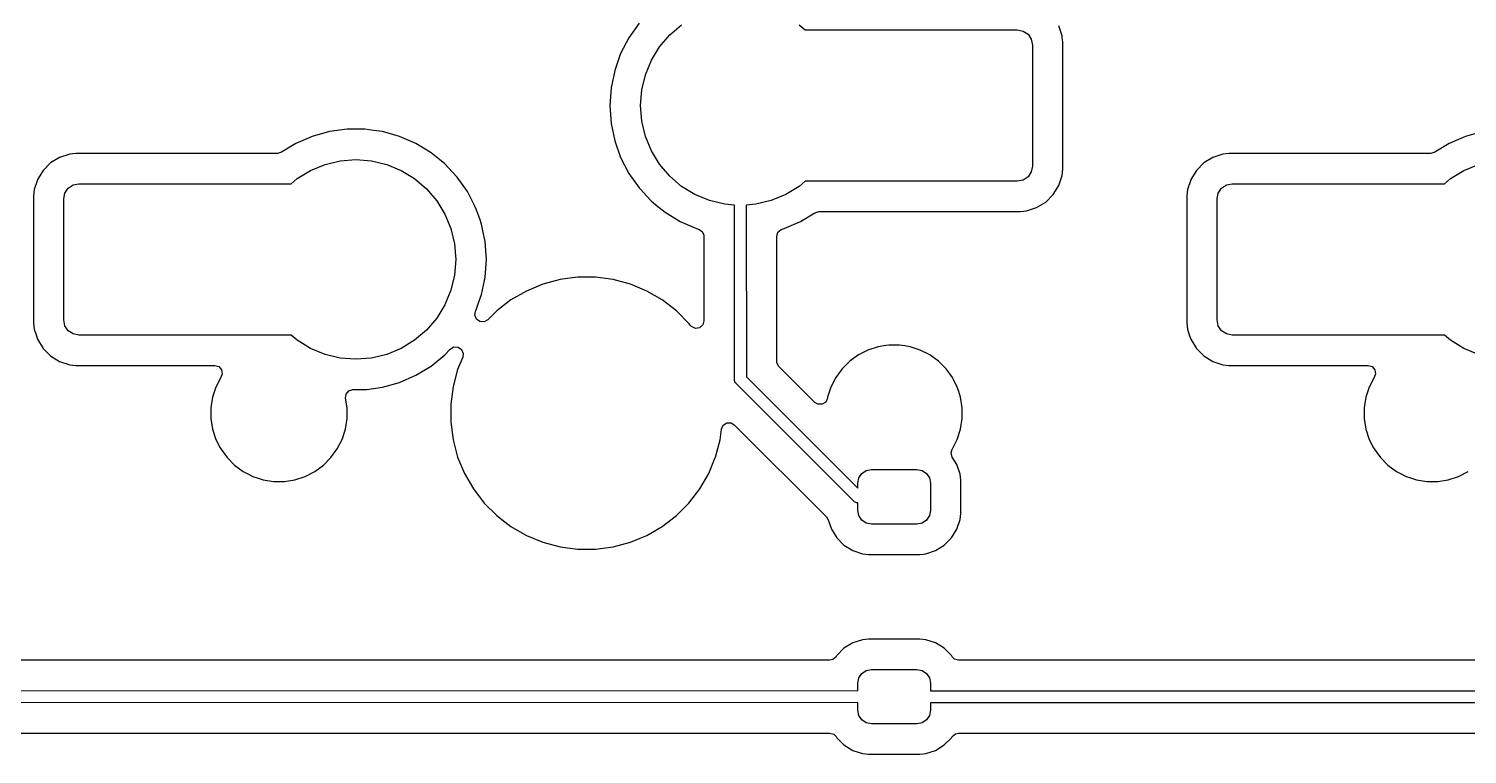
# Model space of a CAD drawing. Header units: millimetres. Extents: x 46 to 4458, y 59 to 1499.
# Drawn here: x 1936.93 to 1960.69, y 861.31 to 873.28 of the extents above; entities that cross this region are included whole.
import ezdxf

# ---------------------------------------------------------------- set-up
doc = ezdxf.new("R2010")
doc.units = ezdxf.units.MM
doc.layers.add('BLACK', color=7, linetype='Continuous')

msp = doc.modelspace()

# ---------------------------------------------------------------- linework, layer by layer
at = {"layer": 'BLACK', "linetype": 'Continuous'}
for p, q in [((1947.01355, 873.37721), (1946.8439, 873.13687)), ((1947.35074, 872.98673), (1947.51889, 873.18361)), ((1947.51889, 873.18361), (1947.71577, 873.35177)), ((1949.65547, 873.35177), (1949.75484, 873.26689)), ((1949.75484, 873.26689), (1951.31062, 873.26689)), ((1951.31062, 873.26689), (1953.26062, 873.26689)), ((1953.26062, 873.26689), (1953.35629, 873.24786)), ((1953.35629, 873.24786), (1953.4374, 873.19366)), ((1953.4374, 873.19366), (1953.49159, 873.11256)), ((1954.00062, 873.16969), (1953.94543, 873.33622)), ((1946.8439, 873.13687), (1946.70855, 872.87565)), ((1946.8439, 873.13687), (1946.8439, 873.13687)), ((1947.21546, 872.76597), (1947.35074, 872.98673)), ((1953.49159, 873.11256), (1953.51062, 873.01689)), ((1953.51062, 873.01689), (1953.51062, 871.01689)), ((1954.00062, 873.16968), (1954.00062, 873.16969)), ((1954.00397, 873.13687), (1954.00062, 873.16968)), ((1954.01112, 873.0669), (1954.00397, 873.13687)), ((1954.01112, 870.96688), (1954.01112, 873.0669)), ((1946.70855, 872.87565), (1946.61003, 872.59845)), ((1947.11638, 872.52677), (1947.21546, 872.76597)), ((1946.61002, 872.59843), (1946.55017, 872.3104)), ((1946.61003, 872.59845), (1946.61002, 872.59843)), ((1947.05593, 872.275), (1947.11638, 872.52677)), ((1946.55017, 872.3104), (1946.53009, 872.01689)), ((1946.55017, 872.3104), (1946.55017, 872.3104)), ((1947.03562, 872.01689), (1947.05593, 872.275)), ((1946.53009, 872.01689), (1946.55017, 871.72338)), ((1947.05593, 871.75877), (1947.03562, 872.01689)), ((1947.11638, 871.50701), (1947.05593, 871.75877)), ((1941.89706, 871.58733), (1941.61377, 871.50795)), ((1942.18852, 871.62739), (1941.89706, 871.58733)), ((1941.89706, 871.58733), (1941.89706, 871.58733)), ((1942.48272, 871.62739), (1942.18852, 871.62739)), ((1942.18852, 871.62739), (1942.18852, 871.62739)), ((1942.62845, 871.60736), (1942.48272, 871.62739)), ((1942.48272, 871.62739), (1942.48272, 871.62739)), ((1942.77417, 871.58733), (1942.62845, 871.60736)), ((1942.77418, 871.58733), (1942.77417, 871.58733)), ((1943.05746, 871.50795), (1942.77418, 871.58733)), ((1942.77418, 871.58733), (1942.77418, 871.58733)), ((1946.55017, 871.72338), (1946.55017, 871.72337)), ((1946.55017, 871.72337), (1946.61002, 871.43534)), ((1960.94706, 871.58733), (1960.66377, 871.50795)), ((1941.34394, 871.39075), (1941.10499, 871.24544)), ((1941.61377, 871.50795), (1941.34394, 871.39075)), ((1941.34394, 871.39075), (1941.34394, 871.39075)), ((1943.32729, 871.39075), (1943.05746, 871.50795)), ((1943.3273, 871.39075), (1943.32729, 871.39075)), ((1943.57866, 871.23789), (1943.3273, 871.39075)), ((1946.61002, 871.43534), (1946.61003, 871.43533)), ((1946.61003, 871.43533), (1946.70855, 871.15813)), ((1947.21546, 871.2678), (1947.11638, 871.50701)), ((1960.39394, 871.39075), (1960.15499, 871.24544)), ((1960.66377, 871.50795), (1960.39394, 871.39075)), ((1960.39394, 871.39075), (1960.39394, 871.39075)), ((1937.29196, 871.0696), (1937.16791, 870.94555)), ((1937.44128, 871.1617), (1937.29196, 871.0696)), ((1937.44129, 871.1617), (1937.44128, 871.1617)), ((1937.60782, 871.21689), (1937.44129, 871.1617)), ((1937.7106, 871.22739), (1937.60782, 871.21689)), ((1937.60782, 871.21689), (1937.60782, 871.21689)), ((1937.71062, 871.22739), (1937.7106, 871.22739)), ((1941.04056, 871.22739), (1937.71062, 871.22739)), ((1941.10499, 871.24544), (1941.04056, 871.22739)), ((1941.58654, 870.94705), (1941.82574, 871.04613)), ((1941.82574, 871.04613), (1942.0775, 871.10657)), ((1942.0775, 871.10657), (1942.33562, 871.12689)), ((1942.33562, 871.12689), (1942.59374, 871.10657)), ((1942.59374, 871.10657), (1942.8455, 871.04613)), ((1942.8455, 871.04613), (1943.0847, 870.94705)), ((1943.57867, 871.23789), (1943.57866, 871.23789)), ((1943.60772, 871.21425), (1943.57867, 871.23789)), ((1943.57867, 871.23789), (1943.57867, 871.23789)), ((1943.80688, 871.05223), (1943.60772, 871.21425)), ((1943.80688, 871.05222), (1943.80688, 871.05223)), ((1943.93322, 870.91695), (1943.80688, 871.05222)), ((1943.80688, 871.05222), (1943.80688, 871.05222)), ((1946.70855, 871.15813), (1946.8439, 870.89691)), ((1947.35074, 871.04704), (1947.21546, 871.2678)), ((1947.51889, 870.85016), (1947.35074, 871.04704)), ((1956.34196, 871.0696), (1956.21791, 870.94555)), ((1956.49128, 871.1617), (1956.34196, 871.0696)), ((1956.49129, 871.1617), (1956.49128, 871.1617)), ((1956.65782, 871.21689), (1956.49129, 871.1617)), ((1956.7606, 871.22739), (1956.65782, 871.21689)), ((1956.65782, 871.21689), (1956.65782, 871.21689)), ((1956.76062, 871.22739), (1956.7606, 871.22739)), ((1960.09056, 871.22739), (1956.76062, 871.22739)), ((1960.15499, 871.24544), (1960.09056, 871.22739)), ((1960.63654, 870.94705), (1960.87574, 871.04613)), ((1937.16791, 870.94555), (1937.07581, 870.79622)), ((1941.26639, 870.72689), (1941.36577, 870.81177)), ((1941.36577, 870.81177), (1941.58654, 870.94705)), ((1943.0847, 870.94705), (1943.30547, 870.81177)), ((1943.30547, 870.81177), (1943.50235, 870.64361)), ((1944.00769, 870.83721), (1943.93322, 870.91695)), ((1944.17734, 870.59687), (1944.00769, 870.83721)), ((1946.8439, 870.89691), (1946.8439, 870.8969)), ((1946.8439, 870.8969), (1947.01355, 870.65656)), ((1947.71577, 870.68201), (1947.51889, 870.85016)), ((1953.4374, 870.84011), (1953.35629, 870.78592)), ((1953.49159, 870.92122), (1953.4374, 870.84011)), ((1953.51062, 871.01689), (1953.49159, 870.92122)), ((1953.94543, 870.69755), (1954.00062, 870.86409)), ((1954.00062, 870.86409), (1954.01112, 870.96688)), ((1956.21791, 870.94555), (1956.12581, 870.79622)), ((1960.31639, 870.72689), (1960.41577, 870.81177)), ((1960.41577, 870.81177), (1960.63654, 870.94705)), ((1937.02062, 870.62968), (1937.01012, 870.5269)), ((1937.07401, 870.7908), (1937.02062, 870.62968)), ((1937.02062, 870.62968), (1937.02062, 870.62968)), ((1937.02062, 870.62968), (1937.02062, 870.62968)), ((1937.0758, 870.79622), (1937.07401, 870.7908)), ((1937.07581, 870.79622), (1937.0758, 870.79622)), ((1937.51062, 870.47689), (1937.52965, 870.57256)), ((1937.52965, 870.57256), (1937.58384, 870.65366)), ((1937.58384, 870.65366), (1937.66495, 870.70786)), ((1937.66495, 870.70786), (1937.76062, 870.72689)), ((1937.76062, 870.72689), (1939.81062, 870.72689)), ((1939.81062, 870.72689), (1941.26639, 870.72689)), ((1943.50235, 870.64361), (1943.6705, 870.44673)), ((1944.17734, 870.59686), (1944.17734, 870.59687)), ((1944.17734, 870.59687), (1944.17734, 870.59687)), ((1944.31269, 870.33565), (1944.17734, 870.59686)), ((1947.01355, 870.65656), (1947.03939, 870.6289)), ((1947.03939, 870.6289), (1947.13629, 870.52515)), ((1947.93654, 870.54673), (1947.71577, 870.68201)), ((1949.65547, 870.68201), (1949.4347, 870.54673)), ((1949.75484, 870.76689), (1949.65547, 870.68201)), ((1951.21062, 870.76689), (1949.75484, 870.76689)), ((1953.26062, 870.76689), (1951.21062, 870.76689)), ((1953.35629, 870.78592), (1953.26062, 870.76689)), ((1953.85333, 870.54823), (1953.94543, 870.69755)), ((1956.07062, 870.62968), (1956.06012, 870.5269)), ((1956.12401, 870.7908), (1956.07062, 870.62968)), ((1956.07062, 870.62968), (1956.07062, 870.62968)), ((1956.07062, 870.62968), (1956.07062, 870.62968)), ((1956.1258, 870.79622), (1956.12401, 870.7908)), ((1956.12581, 870.79622), (1956.1258, 870.79622)), ((1956.56062, 870.47689), (1956.57965, 870.57256)), ((1956.57965, 870.57256), (1956.63384, 870.65366)), ((1956.63384, 870.65366), (1956.71495, 870.70786)), ((1956.71495, 870.70786), (1956.81062, 870.72689)), ((1956.81062, 870.72689), (1958.86062, 870.72689)), ((1958.86062, 870.72689), (1960.31639, 870.72689)), ((1937.01012, 870.5269), (1937.01012, 868.42689)), ((1937.51062, 868.47689), (1937.51062, 870.47689)), ((1943.6705, 870.44673), (1943.80578, 870.22597)), ((1944.38011, 870.14595), (1944.31269, 870.33565)), ((1947.13629, 870.52515), (1947.21436, 870.44155)), ((1947.21436, 870.44155), (1947.29735, 870.37403)), ((1947.29735, 870.37403), (1947.44257, 870.25589)), ((1948.17574, 870.44764), (1947.93654, 870.54673)), ((1948.4275, 870.3872), (1948.17574, 870.44764)), ((1948.58631, 870.3747), (1948.4275, 870.3872)), ((1948.58754, 867.47738), (1948.58631, 870.3747)), ((1948.94374, 870.3872), (1948.7844, 870.37466)), ((1948.7844, 870.37466), (1948.7856, 867.53567)), ((1949.1955, 870.44764), (1948.94374, 870.3872)), ((1949.4347, 870.54673), (1949.1955, 870.44764)), ((1953.41342, 870.27689), (1953.57995, 870.33207)), ((1953.57995, 870.33207), (1953.72928, 870.42418)), ((1953.72928, 870.42418), (1953.85333, 870.54823)), ((1956.06012, 870.5269), (1956.06012, 868.42689)), ((1956.56062, 868.47689), (1956.56062, 870.47689)), ((1943.80578, 870.22597), (1943.90486, 869.98677)), ((1944.41121, 870.05845), (1944.38011, 870.14595)), ((1947.44257, 870.25589), (1947.44257, 870.25589)), ((1947.44257, 870.25589), (1947.44257, 870.25589)), ((1947.44257, 870.25589), (1947.69394, 870.10303)), ((1947.69394, 870.10303), (1947.69394, 870.10303)), ((1947.69394, 870.10303), (1947.96378, 869.98582)), ((1949.40746, 869.98582), (1949.67729, 870.10302)), ((1949.67729, 870.10302), (1949.6773, 870.10303)), ((1949.6773, 870.10303), (1949.91625, 870.24834)), ((1949.6773, 870.10303), (1949.6773, 870.10303)), ((1949.91625, 870.24834), (1949.98068, 870.26639)), ((1949.98068, 870.26639), (1951.1606, 870.26639)), ((1951.1606, 870.26639), (1951.16061, 870.26639)), ((1951.16061, 870.26639), (1953.31063, 870.26639)), ((1953.31063, 870.26639), (1953.41342, 870.27689)), ((1943.90486, 869.98677), (1943.96531, 869.735)), ((1944.41121, 870.05843), (1944.41121, 870.05845)), ((1944.43386, 869.94945), (1944.41121, 870.05843)), ((1944.47107, 869.7704), (1944.43386, 869.94945)), ((1947.96378, 869.98582), (1947.99457, 869.97719)), ((1947.99457, 869.97719), (1948.05382, 869.94015)), ((1948.05382, 869.94015), (1948.08363, 869.87696)), ((1948.08363, 869.87696), (1948.08512, 869.85779)), ((1948.08512, 869.85779), (1948.08512, 868.46141)), ((1949.28612, 869.85779), (1949.3058, 869.92483)), ((1949.28612, 868.42689), (1949.28612, 869.85779)), ((1949.3058, 869.92483), (1949.35861, 869.97058)), ((1949.35861, 869.97058), (1949.37667, 869.97719)), ((1949.37667, 869.97719), (1949.40746, 869.98582)), ((1949.40746, 869.98582), (1949.40746, 869.98582)), ((1943.96531, 869.735), (1943.98562, 869.47689)), ((1944.49114, 869.47689), (1944.47107, 869.7704)), ((1943.98562, 869.47689), (1943.96531, 869.21877)), ((1944.47107, 869.18338), (1944.49114, 869.47689)), ((1943.96531, 869.21877), (1943.90486, 868.96701)), ((1944.45932, 869.12682), (1944.47107, 869.18338)), ((1945.70682, 869.14289), (1945.42262, 869.06674)), ((1945.9985, 869.18129), (1945.70682, 869.14289)), ((1945.99851, 869.18129), (1945.9985, 869.18129)), ((1946.29273, 869.18129), (1945.99851, 869.18129)), ((1945.99851, 869.18129), (1945.99851, 869.18129)), ((1946.29274, 869.18129), (1946.29273, 869.18129)), ((1946.29273, 869.18129), (1946.29273, 869.18129)), ((1946.58442, 869.14289), (1946.29274, 869.18129)), ((1946.64437, 869.12682), (1946.58442, 869.14289)), ((1946.58442, 869.14289), (1946.58442, 869.14289)), ((1946.58442, 869.14289), (1946.58442, 869.14289)), ((1943.90486, 868.96701), (1943.80578, 868.7278)), ((1944.41121, 868.89534), (1944.45932, 869.12682)), ((1945.15081, 868.95415), (1944.89603, 868.80705)), ((1945.15082, 868.95415), (1945.15081, 868.95415)), ((1945.42262, 869.06674), (1945.15082, 868.95415)), ((1946.86861, 869.06674), (1946.64437, 869.12682)), ((1947.14041, 868.95415), (1946.86861, 869.06674)), ((1947.14043, 868.95415), (1947.14041, 868.95415)), ((1947.39521, 868.80705), (1947.14043, 868.95415)), ((1943.80578, 868.7278), (1943.6705, 868.50704)), ((1944.31618, 868.62793), (1944.36313, 868.76005)), ((1944.36313, 868.76005), (1944.41121, 868.89533)), ((1944.41121, 868.89533), (1944.41121, 868.89534)), ((1944.41121, 868.89534), (1944.41121, 868.89534)), ((1944.89601, 868.80704), (1944.66261, 868.62794)), ((1944.89603, 868.80705), (1944.89601, 868.80704)), ((1947.39522, 868.80704), (1947.39521, 868.80705)), ((1947.39521, 868.80705), (1947.39521, 868.80705)), ((1947.62863, 868.62794), (1947.39522, 868.80704)), ((1947.39522, 868.80704), (1947.39522, 868.80704)), ((1947.39522, 868.80704), (1947.39522, 868.80704)), ((1937.52965, 868.38122), (1937.51062, 868.47689)), ((1943.6705, 868.50704), (1943.50235, 868.31016)), ((1944.30151, 868.55704), (1944.31146, 868.61529)), ((1944.32593, 868.49158), (1944.30151, 868.55704)), ((1944.31146, 868.61529), (1944.31269, 868.61811)), ((1944.31269, 868.61812), (1944.31618, 868.62793)), ((1944.31269, 868.61811), (1944.31269, 868.61812)), ((1944.38186, 868.44971), (1944.32593, 868.49158)), ((1944.45155, 868.44472), (1944.38186, 868.44971)), ((1944.51288, 868.47821), (1944.45155, 868.44472)), ((1944.66261, 868.62794), (1944.51288, 868.47821)), ((1947.62864, 868.62793), (1947.62863, 868.62794)), ((1947.83666, 868.4199), (1947.62864, 868.62793)), ((1948.08512, 868.46141), (1948.06543, 868.39437)), ((1956.57965, 868.38122), (1956.56062, 868.47689)), ((1937.01012, 868.42689), (1937.01012, 868.42687)), ((1937.01012, 868.42687), (1937.02062, 868.32409)), ((1937.02062, 868.32409), (1937.02062, 868.32409)), ((1937.02062, 868.32409), (1937.0515, 868.23091)), ((1937.0515, 868.23091), (1937.07581, 868.15755)), ((1937.58384, 868.30011), (1937.52965, 868.38122)), ((1937.66495, 868.24592), (1937.58384, 868.30011)), ((1937.76062, 868.22689), (1937.66495, 868.24592)), ((1939.68562, 868.22689), (1937.76062, 868.22689)), ((1941.26639, 868.22689), (1939.68562, 868.22689)), ((1941.36577, 868.14201), (1941.26639, 868.22689)), ((1943.50235, 868.31016), (1943.30547, 868.14201)), ((1947.83667, 868.41989), (1947.83666, 868.4199)), ((1947.86274, 868.38592), (1947.83667, 868.41989)), ((1947.87992, 868.36769), (1947.86274, 868.38592)), ((1947.94347, 868.33867), (1947.87992, 868.36769)), ((1948.01263, 868.34861), (1947.94347, 868.33867)), ((1948.06543, 868.39437), (1948.01263, 868.34861)), ((1949.28612, 867.79698), (1949.28612, 868.42689)), ((1956.06012, 868.42689), (1956.06012, 868.42687)), ((1956.06012, 868.42687), (1956.07062, 868.32409)), ((1956.07062, 868.32409), (1956.07062, 868.32409)), ((1956.07062, 868.32409), (1956.1015, 868.23091)), ((1956.1015, 868.23091), (1956.12581, 868.15755)), ((1956.63384, 868.30011), (1956.57965, 868.38122)), ((1956.71495, 868.24592), (1956.63384, 868.30011)), ((1956.81062, 868.22689), (1956.71495, 868.24592)), ((1958.73562, 868.22689), (1956.81062, 868.22689)), ((1960.31639, 868.22689), (1958.73562, 868.22689)), ((1960.41577, 868.14201), (1960.31639, 868.22689)), ((1937.07581, 868.15755), (1937.16791, 868.00823)), ((1937.16791, 868.00823), (1937.29196, 867.88418)), ((1941.58654, 868.00673), (1941.36577, 868.14201)), ((1941.82574, 867.90764), (1941.58654, 868.00673)), ((1943.0847, 868.00673), (1942.8455, 867.90764)), ((1943.30547, 868.14201), (1943.0847, 868.00673)), ((1943.80688, 867.90155), (1943.89511, 867.99602)), ((1943.89511, 867.99602), (1943.95525, 868.03158)), ((1943.95525, 868.03158), (1944.02507, 868.02898)), ((1944.02507, 868.02898), (1944.0824, 867.98904)), ((1944.0824, 867.98904), (1944.10904, 867.92445)), ((1950.79358, 867.97993), (1950.63573, 867.8995)), ((1950.96206, 868.03467), (1950.79358, 867.97993)), ((1950.79358, 867.97993), (1950.79358, 867.97993)), ((1951.08728, 868.05451), (1950.96206, 868.03467)), ((1951.13704, 868.06239), (1951.08728, 868.05451)), ((1951.3142, 868.06239), (1951.13704, 868.06239)), ((1951.40169, 868.04853), (1951.3142, 868.06239)), ((1951.48918, 868.03467), (1951.40169, 868.04853)), ((1951.65766, 867.97993), (1951.48918, 868.03467)), ((1951.80225, 867.90626), (1951.65766, 867.97993)), ((1951.65766, 867.97993), (1951.65766, 867.97993)), ((1956.12581, 868.15755), (1956.21791, 868.00823)), ((1956.21791, 868.00823), (1956.34196, 867.88418)), ((1960.63654, 868.00673), (1960.41577, 868.14201)), ((1960.87574, 867.90764), (1960.63654, 868.00673)), ((1937.29196, 867.88418), (1937.44129, 867.79207)), ((1937.44129, 867.79207), (1937.60782, 867.73689)), ((1937.60782, 867.73689), (1937.71061, 867.72639)), ((1937.71061, 867.72639), (1939.63774, 867.72639)), ((1939.63774, 867.72639), (1939.63775, 867.72639)), ((1939.63775, 867.72639), (1940.00467, 867.72639)), ((1940.00467, 867.72639), (1940.07171, 867.7067)), ((1942.0775, 867.8472), (1941.82574, 867.90764)), ((1942.33562, 867.82689), (1942.0775, 867.8472)), ((1942.59374, 867.8472), (1942.33562, 867.82689)), ((1942.8455, 867.90764), (1942.59374, 867.8472)), ((1943.57867, 867.71589), (1943.80688, 867.90155)), ((1944.10029, 867.86393), (1944.01577, 867.65988)), ((1944.10904, 867.92445), (1944.10029, 867.86393)), ((1949.28895, 867.77063), (1949.28612, 867.79698)), ((1949.32244, 867.7093), (1949.28895, 867.77063)), ((1950.4924, 867.79537), (1950.36714, 867.6701)), ((1950.49241, 867.79537), (1950.4924, 867.79537)), ((1950.4924, 867.79537), (1950.4924, 867.79537)), ((1950.56137, 867.84548), (1950.49241, 867.79537)), ((1950.63573, 867.8995), (1950.56137, 867.84548)), ((1951.81551, 867.8995), (1951.80225, 867.90626)), ((1951.95883, 867.79537), (1951.81551, 867.8995)), ((1952.0841, 867.6701), (1951.95883, 867.79537)), ((1956.34196, 867.88418), (1956.49129, 867.79207)), ((1956.49129, 867.79207), (1956.65782, 867.73689)), ((1956.65782, 867.73689), (1956.76061, 867.72639)), ((1956.76061, 867.72639), (1958.68774, 867.72639)), ((1958.68774, 867.72639), (1958.68775, 867.72639)), ((1958.68775, 867.72639), (1959.05467, 867.72639)), ((1959.05467, 867.72639), (1959.12171, 867.7067)), ((1940.10301, 867.52678), (1940.02258, 867.36893)), ((1940.07171, 867.7067), (1940.11746, 867.6539)), ((1940.10499, 867.52951), (1940.10301, 867.52678)), ((1940.1274, 867.58474), (1940.10499, 867.52951)), ((1940.11746, 867.6539), (1940.1274, 867.58474)), ((1943.05746, 867.44582), (1943.3273, 867.56303)), ((1943.3273, 867.56303), (1943.57867, 867.71589)), ((1944.01577, 867.65988), (1943.93962, 867.37568)), ((1948.7856, 867.53567), (1950.62562, 865.69821)), ((1949.9152, 867.11654), (1949.32244, 867.7093)), ((1950.26301, 867.52678), (1950.18258, 867.36893)), ((1950.33588, 867.62709), (1950.26301, 867.52678)), ((1950.36714, 867.6701), (1950.33588, 867.62709)), ((1950.36714, 867.6701), (1950.36714, 867.6701)), ((1950.36714, 867.6701), (1950.36714, 867.6701)), ((1952.18823, 867.52678), (1952.0841, 867.6701)), ((1952.20472, 867.49442), (1952.18823, 867.52678)), ((1952.26866, 867.36893), (1952.20472, 867.49442)), ((1959.15301, 867.52678), (1959.07258, 867.36893)), ((1959.12171, 867.7067), (1959.16746, 867.6539)), ((1959.15499, 867.52951), (1959.15301, 867.52678)), ((1959.1774, 867.58474), (1959.15499, 867.52951)), ((1959.16746, 867.6539), (1959.1774, 867.58474)), ((1940.02258, 867.36893), (1939.96783, 867.20044)), ((1940.02258, 867.36893), (1940.02258, 867.36893)), ((1942.16617, 867.18299), (1942.17512, 867.25228)), ((1942.17512, 867.25228), (1942.22012, 867.30573)), ((1942.22012, 867.30573), (1942.28687, 867.32637)), ((1942.28687, 867.32637), (1942.28864, 867.32639)), ((1942.28864, 867.32639), (1942.48272, 867.32639)), ((1942.48272, 867.32639), (1942.51414, 867.33071)), ((1942.51414, 867.33071), (1942.77417, 867.36645)), ((1942.77417, 867.36645), (1943.05746, 867.44582)), ((1943.93962, 867.37568), (1943.90122, 867.084)), ((1948.60247, 867.44133), (1948.58754, 867.47738)), ((1948.61491, 867.42618), (1948.60247, 867.44133)), ((1950.57006, 865.47374), (1948.61491, 867.42618)), ((1950.18258, 867.36893), (1950.12783, 867.20045)), ((1950.18258, 867.36893), (1950.18258, 867.36893)), ((1952.29296, 867.29416), (1952.26866, 867.36893)), ((1952.26866, 867.36893), (1952.26866, 867.36893)), ((1952.32341, 867.20044), (1952.29296, 867.29416)), ((1959.07258, 867.36893), (1959.01783, 867.20044)), ((1959.07258, 867.36893), (1959.07258, 867.36893)), ((1939.94655, 867.06604), (1939.94012, 867.02547)), ((1939.94012, 867.02547), (1939.94012, 866.84831)), ((1939.96783, 867.20044), (1939.94655, 867.06604)), ((1942.19112, 867.02547), (1942.16617, 867.18299)), ((1942.19112, 866.84831), (1942.19112, 867.02547)), ((1943.90122, 867.084), (1943.90122, 867.08399)), ((1943.90122, 867.08399), (1943.90122, 866.78979)), ((1949.96625, 867.08575), (1949.9152, 867.11654)), ((1950.03611, 867.08475), (1949.96625, 867.08575)), ((1950.09543, 867.12168), (1950.03611, 867.08475)), ((1950.12536, 867.18482), (1950.09543, 867.12168)), ((1950.12783, 867.20045), (1950.12536, 867.18482)), ((1952.35112, 867.02547), (1952.32341, 867.20044)), ((1952.35112, 866.84831), (1952.35112, 867.02547)), ((1958.99655, 867.06604), (1958.99012, 867.02547)), ((1958.99012, 867.02547), (1958.99012, 866.84831)), ((1959.01783, 867.20044), (1958.99655, 867.06604)), ((1939.94012, 866.84831), (1939.95118, 866.77847)), ((1939.95118, 866.77847), (1939.96783, 866.67333)), ((1942.16341, 866.67333), (1942.19112, 866.84831)), ((1943.90122, 866.78979), (1943.90122, 866.78977)), ((1943.90122, 866.78977), (1943.93953, 866.49878)), ((1948.40332, 866.74), (1948.46164, 866.77847)), ((1948.46164, 866.77847), (1948.53151, 866.7793)), ((1948.53151, 866.7793), (1948.58567, 866.7476)), ((1952.32341, 866.67333), (1952.35112, 866.84831)), ((1958.99012, 866.84831), (1959.00118, 866.77847)), ((1959.00118, 866.77847), (1959.01783, 866.67333)), ((1939.96783, 866.67333), (1940.02258, 866.50485)), ((1942.10866, 866.50485), (1942.16341, 866.67333)), ((1948.35162, 866.49809), (1948.37505, 866.6761)), ((1948.37505, 866.6761), (1948.40332, 866.74)), ((1948.58567, 866.7476), (1950.10764, 865.22563)), ((1952.26866, 866.50485), (1952.32341, 866.67333)), ((1959.01783, 866.67333), (1959.07258, 866.50485)), ((1940.02258, 866.50485), (1940.02258, 866.50485)), ((1940.02258, 866.50485), (1940.09459, 866.36352)), ((1940.09459, 866.36352), (1940.10301, 866.347)), ((1940.10301, 866.347), (1940.20714, 866.20367)), ((1941.9241, 866.20367), (1942.02823, 866.347)), ((1942.02823, 866.347), (1942.10866, 866.50485)), ((1943.93953, 866.49878), (1943.93962, 866.49809)), ((1943.93962, 866.49809), (1944.00504, 866.25393)), ((1948.27547, 866.2139), (1948.35162, 866.49809)), ((1952.16807, 866.28138), (1952.18632, 866.34388)), ((1952.18632, 866.34388), (1952.18822, 866.34698)), ((1952.18822, 866.34698), (1952.18823, 866.347)), ((1952.18823, 866.347), (1952.26866, 866.50485)), ((1959.07258, 866.50485), (1959.07258, 866.50485)), ((1959.07258, 866.50485), (1959.14459, 866.36352)), ((1959.14459, 866.36352), (1959.15301, 866.347)), ((1959.15301, 866.347), (1959.25714, 866.20367)), ((1940.20714, 866.20367), (1940.33241, 866.0784)), ((1940.33241, 866.0784), (1940.47573, 865.97427)), ((1941.65551, 865.97427), (1941.79883, 866.0784)), ((1941.79883, 866.0784), (1941.9241, 866.20367)), ((1944.00504, 866.25393), (1944.01577, 866.21389)), ((1944.01577, 866.21389), (1944.12835, 865.94209)), ((1948.1637, 865.94407), (1948.27206, 866.20567)), ((1948.27206, 866.20567), (1948.27547, 866.2139)), ((1952.18651, 866.21399), (1952.16807, 866.28138)), ((1952.26262, 866.09059), (1952.18651, 866.21399)), ((1952.26262, 866.09058), (1952.26262, 866.09059)), ((1952.26262, 866.09059), (1952.26262, 866.09059)), ((1952.31597, 865.9296), (1952.26262, 866.09058)), ((1959.25714, 866.20367), (1959.38241, 866.0784)), ((1959.38241, 866.0784), (1959.52573, 865.97427)), ((1940.47573, 865.97427), (1940.5389, 865.94208)), ((1940.5389, 865.94208), (1940.63358, 865.89385)), ((1940.63358, 865.89385), (1940.63358, 865.89384)), ((1940.63358, 865.89384), (1940.7073, 865.86989)), ((1940.7073, 865.86989), (1940.80206, 865.8391)), ((1940.80206, 865.8391), (1940.97704, 865.81139)), ((1941.1542, 865.81139), (1941.32917, 865.8391)), ((1941.32917, 865.8391), (1941.49766, 865.89385)), ((1941.49766, 865.89385), (1941.65551, 865.97427)), ((1944.12835, 865.94209), (1944.12836, 865.94208)), ((1944.12836, 865.94208), (1944.27546, 865.6873)), ((1948.01577, 865.68729), (1948.16288, 865.94208)), ((1948.16288, 865.94208), (1948.1637, 865.94407)), ((1950.62562, 865.78189), (1950.64275, 865.86799)), ((1950.64275, 865.86799), (1950.69152, 865.94099)), ((1950.69152, 865.94099), (1950.76452, 865.98976)), ((1950.76452, 865.98976), (1950.85062, 866.00689)), ((1950.85062, 866.00689), (1951.60062, 866.00689)), ((1951.60062, 866.00689), (1951.68672, 865.98976)), ((1951.68672, 865.98976), (1951.75972, 865.94099)), ((1951.75972, 865.94099), (1951.80849, 865.86799)), ((1951.80849, 865.86799), (1951.82562, 865.78189)), ((1952.32612, 865.83023), (1952.31597, 865.9296)), ((1952.32612, 865.28354), (1952.32612, 865.83023)), ((1959.52573, 865.97427), (1959.5889, 865.94208)), ((1959.5889, 865.94208), (1959.68358, 865.89385)), ((1959.68358, 865.89385), (1959.68358, 865.89384)), ((1959.68358, 865.89384), (1959.7573, 865.86989)), ((1959.7573, 865.86989), (1959.85206, 865.8391)), ((1959.85206, 865.8391), (1960.02704, 865.81139)), ((1960.2042, 865.81139), (1960.37917, 865.8391)), ((1960.37917, 865.8391), (1960.54766, 865.89385)), ((1960.54766, 865.89385), (1960.70551, 865.97427)), ((1940.97704, 865.81139), (1940.97704, 865.81139)), ((1940.97704, 865.81139), (1941.1542, 865.81139)), ((1941.1542, 865.81139), (1941.1542, 865.81139)), ((1944.27546, 865.6873), (1944.27547, 865.68728)), ((1944.27547, 865.68728), (1944.45457, 865.45388)), ((1947.83667, 865.45388), (1948.01577, 865.68729)), ((1950.62562, 865.69821), (1950.62562, 865.78189)), ((1951.82562, 865.78189), (1951.82562, 865.33189)), ((1960.02704, 865.81139), (1960.02704, 865.81139)), ((1960.02704, 865.81139), (1960.2042, 865.81139)), ((1960.2042, 865.81139), (1960.2042, 865.81139)), ((1944.45457, 865.45388), (1944.45457, 865.45387)), ((1944.45457, 865.45387), (1944.6626, 865.24584)), ((1947.62863, 865.24584), (1947.83667, 865.45388)), ((1950.58062, 865.46937), (1950.57006, 865.47374)), ((1950.60611, 865.45881), (1950.58062, 865.46937)), ((1950.62562, 865.45689), (1950.60611, 865.45881)), ((1950.62562, 865.33189), (1950.62562, 865.45689)), ((1944.6626, 865.24584), (1944.66261, 865.24584)), ((1944.66261, 865.24584), (1944.74354, 865.18374)), ((1944.74354, 865.18374), (1944.89602, 865.06673)), ((1947.39522, 865.06673), (1947.62863, 865.24584)), ((1950.10764, 865.22563), (1950.13766, 865.17696)), ((1950.13766, 865.17696), (1950.15868, 865.11353)), ((1950.15868, 865.11353), (1950.18862, 865.02319)), ((1950.64275, 865.24578), (1950.62562, 865.33189)), ((1950.69152, 865.17279), (1950.64275, 865.24578)), ((1950.76452, 865.12401), (1950.69152, 865.17279)), ((1950.85062, 865.10689), (1950.76452, 865.12401)), ((1951.60062, 865.10689), (1950.85062, 865.10689)), ((1951.68672, 865.12401), (1951.60062, 865.10689)), ((1951.75972, 865.17279), (1951.68672, 865.12401)), ((1951.80849, 865.24578), (1951.75972, 865.17279)), ((1951.82562, 865.33189), (1951.80849, 865.24578)), ((1952.26262, 865.02319), (1952.31597, 865.18418)), ((1952.31597, 865.18418), (1952.32612, 865.28354)), ((1944.89602, 865.06673), (1944.89603, 865.06673)), ((1944.89603, 865.06673), (1945.15081, 864.91963)), ((1945.15081, 864.91963), (1945.15082, 864.91962)), ((1945.15082, 864.91962), (1945.42262, 864.80704)), ((1946.86861, 864.80704), (1947.03241, 864.87489)), ((1947.03241, 864.87489), (1947.14041, 864.91962)), ((1947.14041, 864.91962), (1947.14042, 864.91962)), ((1947.14042, 864.91963), (1947.39522, 865.06673)), ((1947.14042, 864.91962), (1947.14042, 864.91963)), ((1950.18862, 865.02319), (1950.18862, 865.02318)), ((1950.18862, 865.02318), (1950.27765, 864.87885)), ((1950.27765, 864.87885), (1950.27765, 864.87884)), ((1950.27765, 864.87884), (1950.39757, 864.75892)), ((1952.05366, 864.75892), (1952.17359, 864.87884)), ((1952.17359, 864.87884), (1952.26262, 865.02319)), ((1945.42262, 864.80704), (1945.42263, 864.80704)), ((1945.42263, 864.80704), (1945.42263, 864.80704)), ((1945.42263, 864.80704), (1945.70682, 864.73089)), ((1945.70682, 864.73089), (1945.99851, 864.69249)), ((1945.99851, 864.69249), (1945.99852, 864.69249)), ((1945.99852, 864.69249), (1946.29272, 864.69249)), ((1946.29272, 864.69249), (1946.29273, 864.69249)), ((1946.29273, 864.69249), (1946.58442, 864.73089)), ((1946.58442, 864.73089), (1946.86861, 864.80704)), ((1950.39757, 864.75892), (1950.39758, 864.75892)), ((1950.39758, 864.75892), (1950.54191, 864.66989)), ((1950.54191, 864.66989), (1950.54192, 864.66989)), ((1950.54192, 864.66989), (1950.54192, 864.66988)), ((1950.54192, 864.66988), (1950.70291, 864.61654)), ((1951.74833, 864.61654), (1951.90932, 864.66988)), ((1951.90932, 864.66988), (1952.05366, 864.75892)), ((1950.70291, 864.61654), (1950.80227, 864.60639)), ((1950.80227, 864.60639), (1951.64896, 864.60639)), ((1951.64896, 864.60639), (1951.64897, 864.60639)), ((1951.64897, 864.60639), (1951.70338, 864.61195)), ((1951.64897, 864.60639), (1951.64897, 864.60639)), ((1951.70338, 864.61195), (1951.74833, 864.61654)), ((1950.80226, 863.20739), (1950.70291, 863.19724)), ((1950.80228, 863.20739), (1950.80226, 863.20739)), ((1951.64897, 863.20739), (1950.80228, 863.20739)), ((1951.74833, 863.19724), (1951.64897, 863.20739)), ((1950.39757, 863.05486), (1950.27765, 862.93493)), ((1950.39758, 863.05486), (1950.39757, 863.05486)), ((1950.54191, 863.14389), (1950.39758, 863.05486)), ((1950.54192, 863.14389), (1950.54191, 863.14389)), ((1950.70291, 863.19724), (1950.54192, 863.14389)), ((1950.70291, 863.19724), (1950.70291, 863.19724)), ((1951.90931, 863.14389), (1951.74833, 863.19724)), ((1951.90932, 863.14389), (1951.90931, 863.14389)), ((1952.05366, 863.05486), (1951.90932, 863.14389)), ((1951.90932, 863.14389), (1951.90932, 863.14389)), ((1951.90932, 863.14389), (1951.90932, 863.14389)), ((1952.17359, 862.93493), (1952.05366, 863.05486)), ((1952.05366, 863.05486), (1952.05366, 863.05486)), ((1950.16062, 862.85739), (1932.20127, 862.85739)), ((1950.21421, 862.86957), (1950.16062, 862.85739)), ((1950.26615, 862.91629), (1950.21421, 862.86957)), ((1950.27765, 862.93493), (1950.26615, 862.91629)), ((1952.18508, 862.91629), (1952.17359, 862.93493)), ((1952.22358, 862.87707), (1952.18508, 862.91629)), ((1952.29062, 862.85739), (1952.22358, 862.87707)), ((1969.21062, 862.85739), (1952.29062, 862.85739)), ((1950.62562, 862.48189), (1950.64275, 862.56799)), ((1950.64275, 862.56799), (1950.69152, 862.64099)), ((1950.69152, 862.64099), (1950.76452, 862.68976)), ((1950.76452, 862.68976), (1950.85062, 862.70689)), ((1950.85062, 862.70689), (1951.60062, 862.70689)), ((1951.60062, 862.70689), (1951.68672, 862.68976)), ((1951.68672, 862.68976), (1951.75972, 862.64099)), ((1951.75972, 862.64099), (1951.80849, 862.56799)), ((1951.80849, 862.56799), (1951.82562, 862.48189)), ((1932.10271, 862.35497), (1950.62562, 862.35683)), ((1950.62562, 862.35683), (1950.62562, 862.48189)), ((1951.82562, 862.48189), (1951.82562, 862.35498)), ((1951.82562, 862.35498), (1969.67562, 862.35529)), ((1950.62562, 862.15875), (1932.16103, 862.15689)), ((1950.62562, 862.03189), (1950.62562, 862.15875)), ((1950.64275, 861.94578), (1950.62562, 862.03189)), ((1951.82562, 862.03189), (1951.80849, 861.94578)), ((1969.67562, 862.15721), (1951.82562, 862.1569)), ((1951.82562, 862.1569), (1951.82562, 862.03189)), ((1950.69152, 861.87279), (1950.64275, 861.94578)), ((1950.76452, 861.82401), (1950.69152, 861.87279)), ((1950.85062, 861.80689), (1950.76452, 861.82401)), ((1951.60062, 861.80689), (1950.85062, 861.80689)), ((1951.68672, 861.82401), (1951.60062, 861.80689)), ((1951.75972, 861.87279), (1951.68672, 861.82401)), ((1951.80849, 861.94578), (1951.75972, 861.87279)), ((1932.42231, 861.65639), (1950.16062, 861.65639)), ((1950.16062, 861.65639), (1950.22765, 861.6367)), ((1950.22765, 861.6367), (1950.26615, 861.59748)), ((1950.26615, 861.59748), (1950.27765, 861.57884)), ((1950.27765, 861.57884), (1950.39757, 861.45892)), ((1952.05366, 861.45892), (1952.17359, 861.57884)), ((1952.17359, 861.57884), (1952.18508, 861.59748)), ((1952.18508, 861.59748), (1952.23703, 861.64421)), ((1952.23703, 861.64421), (1952.29062, 861.65639)), ((1952.29062, 861.65639), (1969.21062, 861.65639)), ((1950.39757, 861.45892), (1950.39758, 861.45892)), ((1950.39758, 861.45892), (1950.54191, 861.36989)), ((1950.54191, 861.36989), (1950.54192, 861.36989)), ((1950.54192, 861.36989), (1950.54192, 861.36988)), ((1950.54192, 861.36988), (1950.70291, 861.31654)), ((1950.70291, 861.31654), (1950.80227, 861.30639)), ((1950.80227, 861.30639), (1951.64896, 861.30639)), ((1951.64896, 861.30639), (1951.64897, 861.30639)), ((1951.64897, 861.30639), (1951.71241, 861.31287)), ((1951.64897, 861.30639), (1951.64897, 861.30639)), ((1951.71241, 861.31287), (1951.74833, 861.31654)), ((1951.74833, 861.31654), (1951.90932, 861.36988)), ((1951.90932, 861.36988), (1952.05366, 861.45892))]:
    msp.add_line(p, q, dxfattribs=at)

doc.saveas('drawing.dxf')
